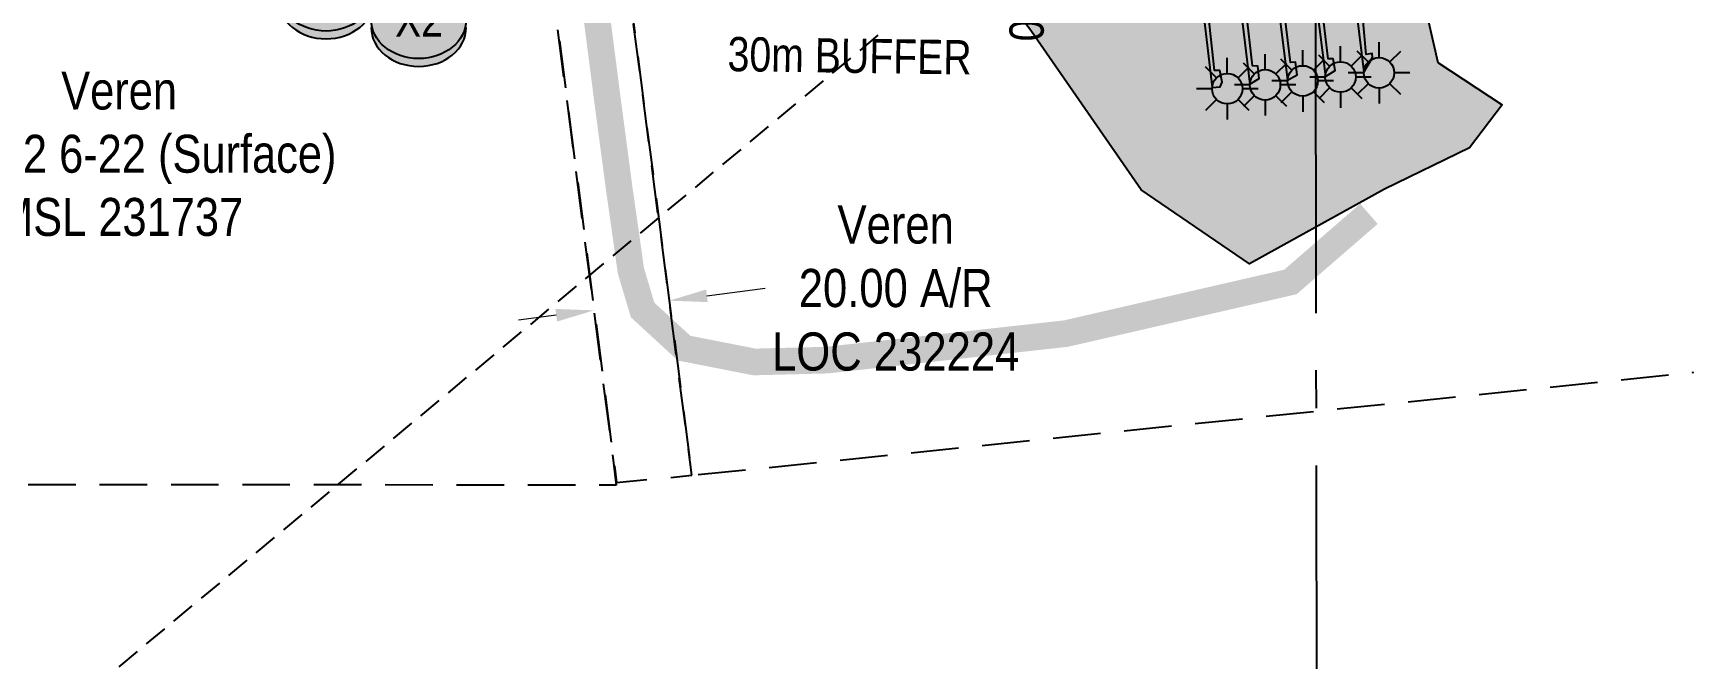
# Model space of a CAD drawing. Extents: x 503563 to 506044, y 6024213 to 6026785.
# Drawn here: x 505259.3 to 505695.5, y 6025165.7 to 6025330 of the extents above; entities that cross this region are included whole.
import ezdxf
from ezdxf.enums import TextEntityAlignment as Align

# ---------------------------------------------------------------- set-up
doc = ezdxf.new("R2010")
doc.units = 0
doc.header["$LTSCALE"] = 5
doc.header["$PDSIZE"] = 5
for name, pattern in [('foc-ACCESSROAD', [3.75, 2.5, -1.25]), ('foc-QUARTERLINE', [33, 25, -3, 2, -3]), ('foc-TIELINE', [1.875, 1.25, -0.625])]:
    doc.linetypes.add(name, pattern=pattern)
doc.layers.get('Defpoints').update_dxf_attribs({"color": 9})
for name, color, linetype in [('AS-PIPE-AG', 44, 'Continuous'), ('AS-ROADS', 254, 'Continuous'), ('C-AR', 13, 'foc-ACCESSROAD'), ('C-WS', 13, 'foc-ACCESSROAD'), ('C-WS-S', 13, 'Continuous'), ('L-SECQ', 8, 'foc-QUARTERLINE'), ('L-TIE', 7, 'foc-TIELINE'), ('P-BUFFER-CIOOC-T', 50, 'Continuous'), ('P-CROSSINGS', 250, 'Continuous')]:
    doc.layers.add(name, color=color, linetype=linetype)
for name, color, linetype, lineweight in [('C-AR-T', 13, 'Continuous', 9), ('C-WS-T', 13, 'Continuous', 9), ('T-TIE-T', 201, 'Continuous', 18)]:
    doc.layers.add(name, color=color, linetype=linetype, lineweight=lineweight)
doc.styles.add('100L', font='ARIALN.TTF', dxfattribs={"height": 11})
doc.styles.add('80', font='ARIALN.TTF', dxfattribs={"height": 10})
doc.styles.add('80CG', font='ARIALN.TTF', dxfattribs={"height": 10})
doc.styles.add('80L', font='ARIALN.TTF', dxfattribs={"height": 10})
doc.styles.add('Crossing', font='ARIALN.TTF', dxfattribs={"height": 10})
doc.dimstyles.new('Compass 5 000', dxfattribs={"dimscale": 5, "dimtxt": 9, "dimasz": 2, "dimexe": 0.2, "dimexo": 0.0625, "dimgap": 0.5, "dimtad": 0, "dimtih": 1, "dimtoh": 1, "dimzin": 0, "dimdsep": 46, "dimtxsty": '80CG', "dimcen": 0.1, "dimse1": 1, "dimse2": 1, "dimclrd": 256, "dimclrt": 256, "dimaunit": 1, "dimadec": 4, "dimazin": 0, "dimtfac": 0.06, "dimtofl": 0, "dimtmove": 0, "dimatfit": 1, "dimfxl": 0.2, "dimtolj": 1, "dimtzin": 0, "dimlwd": -1, "dimarcsym": 0})

# ---------------------------------------------------------------- blocks, each defined once
blk = doc.blocks.new('*D24')
at = {"layer": 'C-AR-T', "transparency": 16777216}
for p, q in [((505436.3105011934, 6025261.023150938), (505451.6092961326, 6025262.997544026)), ((505396.735114261, 6025255.91573099), (505386.8173648086, 6025254.635791226))]:
    blk.add_line(p, q, dxfattribs=at)
for points in [[(505436.0971778994, 6025262.67610918), (505436.5238244873, 6025259.370192695), (505426.392751741, 6025259.743211174)], [(505396.5217909671, 6025257.568689233), (505396.948437555, 6025254.262772748), (505406.6528637137, 6025257.195670754)]]:
    blk.add_solid(points, dxfattribs=at)
at = {"layer": 'Defpoints', "color": 0, "transparency": 16777216}
for p in [(505426.392751741, 6025259.743211174), (505429.1541553597, 6025238.346181399), (505409.4142673324, 6025235.798640979)]:
    blk.add_point(p, dxfattribs=at)
at = {"layer": 'C-AR-T', "transparency": 16777216, "insert": (505485.8998827627, 6025262.997544026), "char_height": 10, "attachment_point": 5, "style": '80CG'}
blk.add_mtext('\\A1;Veren\\P20.00 A/R\\PLOC 232224', dxfattribs=at)
blk = doc.blocks.new('xing2')
h = blk.add_hatch(color=50)
h.dxf.hatch_style = 1
edge = h.paths.add_edge_path()
edge.add_ellipse((0, 0), major_axis=(-12.5, 0), ratio=0.8162973455633619, start_angle=0, end_angle=360)
h = blk.add_hatch(color=250)
h.dxf.hatch_style = 1
edge = h.paths.add_edge_path()
edge.add_ellipse((0, -2.047489049626165), major_axis=(-12.5, 0), ratio=0.8162973455633619, start_angle=0, end_angle=180)
edge.add_line((12.5, -2.047489049626165), (12.5, 0))
edge.add_ellipse((0, 0), major_axis=(-12.5, 0), ratio=0.8162973455633619, start_angle=0, end_angle=180, ccw=False)
edge.add_line((-12.5, 0), (-12.5, -2.047489049626165))
at = {"color": 250}
blk.add_ellipse((0, 0), major_axis=(-12.5, 0), ratio=0.8162973455633619, dxfattribs=at)
blk.add_ellipse((0, -2.047489049626165), major_axis=(-12.5, 0), ratio=0.8162973455633619, start_param=0, end_param=3.141592653589793, dxfattribs=at)
at = {"color": 250, "style": 'Crossing'}
blk.add_attdef('CROSSING', text='', height=9, dxfattribs=at).set_placement((0.08916442567715421, 0.0199513138486509), align=Align.MIDDLE_CENTER)
at = {"color": 250, "style": 'Crossing', "flags": 1}
for tag, p in [('OWNER', (0.08916442567715421, -12.49201765665748)), ('DESCRIPTION', (0.08916442567715421, -25.770021277247)), ('LOCATION', (0.08916442567715421, -39.30337514164421)), ('DWG_REF', (0.08916442567715421, -52.83672900604233))]:
    blk.add_attdef(tag, text='', height=9, dxfattribs=at).set_placement(p, align=Align.MIDDLE_CENTER)
blk = doc.blocks.new('GAS')
h = blk.add_hatch(color=255)
h.dxf.hatch_style = 1
edge = h.paths.add_edge_path()
edge.add_arc((0, 0), 0.9, 0, 360)
for p, q in [((-0.5711929310346023, 0.5711929297831376), (-1.142385862069204, 1.142385861385264)), ((0, 0.8077887887338874), (0, 1.615577579286764)), ((0.5711929310309642, 0.5711929297831376), (1.142385862065566, 1.142385861385264)), ((-0.8077887898725749, 0), (-1.615577579628734, 0)), ((1.615577579625096, 0), (0.8077887898689368, 0)), ((-0.5711929310346023, -0.5711929316021271), (-1.142385862069204, -1.142385863204253)), ((0, -0.8077887905528768), (0, -1.615577581105753)), ((1.142385862065566, -1.142385863204253), (0.5711929310309642, -0.5711929316021271))]:
    blk.add_line(p, q)
blk.add_circle((0, 0), 0.8000000000000003)

msp = doc.modelspace()

# ---------------------------------------------------------------- hatches: boundary and pattern name
at = {"layer": 'AS-ROADS'}
h = msp.add_hatch(color=256, dxfattribs=at)
h.dxf.hatch_style = 1
h.paths.add_polyline_path([(505619.337, 6025348.216999996), (505624.383, 6025339.478999996), (505628.292, 6025322.284999995), (505645.174, 6025311.151999995), (505636.624, 6025299.900999995), (505614.259, 6025288.992999996), (505578.832, 6025269.408999994), (505550.411, 6025288.821999996), (505521.539, 6025330.430999994), (505481.805, 6025383.512999996), (505466.072, 6025412.726999996), (505466.869, 6025427.604999997), (505514.624, 6025444.064999997), (505520.919, 6025471.414999996), (505525.507, 6025530.214999995), (505558.0919999998, 6025537.990999997), (505584.1099999998, 6025530.655999996), (505587.899, 6025514.009999996)])

# ---------------------------------------------------------------- linework, layer by layer
at = {"layer": 'AS-PIPE-AG', "flags": 128}
for points in [[(505606.389, 6025339.759), (505608.871, 6025319.707), (505611.1849999999, 6025323.58), (505611.051, 6025324.610000003), (505609.493, 6025324.331000001), (505607.774, 6025343.976)], [(505596.253, 6025338.633), (505598.764, 6025318.562000001), (505601.353, 6025320.172), (505600.8049999998, 6025323.273), (505599.492, 6025323.224), (505597.632, 6025338.685)], [(505566.723, 6025334.952), (505569.014, 6025315.669000001), (505571.1249999998, 6025315.898000003), (505571.6259999998, 6025317.081), (505571.069, 6025320.166), (505569.643, 6025320.144), (505568.085, 6025334.781)], [(505576.536, 6025336.102), (505578.913, 6025316.606), (505581.379, 6025318.108), (505580.9949999998, 6025321.331), (505579.65, 6025321.366), (505577.9959999998, 6025335.919)], [(505586.371, 6025337.287), (505588.856, 6025317.621000001), (505591.332, 6025319.051000001), (505590.96, 6025322.393), (505589.602, 6025322.313000003), (505587.7749999998, 6025337.380000001)]]:
    msp.add_lwpolyline(points, dxfattribs=at)
at = {"layer": 'AS-ROADS', "flags": 128}
msp.add_lwpolyline([(505619.337, 6025348.217000003), (505624.383, 6025339.479), (505628.292, 6025322.285), (505645.174, 6025311.152), (505636.624, 6025299.901), (505614.259, 6025288.993000001), (505578.832, 6025269.409), (505550.411, 6025288.822000001), (505521.539, 6025330.431), (505481.805, 6025383.513), (505466.072, 6025412.727), (505466.869, 6025427.605000001), (505514.624, 6025444.065000001), (505520.919, 6025471.415), (505525.507, 6025530.215), (505558.0919999998, 6025537.991000001), (505584.1099999998, 6025530.656), (505587.899, 6025514.01)], close=True, dxfattribs=at)
at = {"layer": 'AS-ROADS', "const_width": 6.999999999999992, "flags": 128}
msp.add_lwpolyline([(505396.196, 6025421.130000001), (505406.439, 6025341.588), (505410.139, 6025312.802), (505413.191, 6025289.789000001), (505416.3559999999, 6025267.546), (505419.4229999998, 6025257.293), (505430.3199999999, 6025247.27), (505448.8089999998, 6025243.651), (505467.841, 6025244.137000001), (505530.625, 6025251.098), (505589.593, 6025264.657), (505610.2159999998, 6025282.538)], dxfattribs=at)
at = {"layer": 'C-AR', "flags": 128}
msp.add_lwpolyline([(505230.6945530677, 6025545.070866844), (505248.3791557593, 6025560.316206937), (505357.8128775512, 6025564.545833746), (505368.7501705747, 6025550.27716107), (505412.5780150912, 6025211.977350661), (505432.3465373222, 6025213.896992683), (505388.69366063, 6025552.000619444), (505387.9217173103, 6025557.840114831), (505368.3743358286, 6025584.932674389), (505237.2488202933, 6025579.804475066)], close=True, dxfattribs=at)
at = {"layer": 'C-WS', "flags": 128}
for points in [[(505694.6563909376, 6025593.893723019), (505694.0373084334, 6025598.244664688), (505585.556769576, 6025590.004403845), (505388.69366063, 6025552.000619444), (505432.3465373222, 6025213.896992683), (505695.5446028924, 6025240.932393924)], [(505364.3342144469, 6025421.365198312), (505378.4892098103, 6025421.361805264), (505389.9910195951, 6025337.605895251), (505396.1000431084, 6025338.444819284), (505412.511178127, 6025211.336030865), (505412.511178127, 6025211.336030865), (505193.9291704581, 6025211.388426419), (505193.9265572639, 6025295.411333736), (505202.8518742333, 6025304.572395928), (505205.5452620593, 6025303.265707539), (505208.1645908259, 6025308.664751634), (505205.4631040293, 6025309.975369207), (505219.8153308955, 6025421.39984047), (505329.9489860196, 6025421.373440684)]]:
    msp.add_lwpolyline(points, dxfattribs=at)
at = {"layer": 'L-SECQ'}
msp.add_line((505595.9194787887, 6025546.478482665), (505596.9243101645, 6024742.883955182), dxfattribs=at)
at = {"layer": 'L-TIE'}
msp.add_line((505481.2454084408, 6025329.43833542), (504774.7159706213, 6024742.00181175), dxfattribs=at)

# ---------------------------------------------------------------- block references
at = {"layer": 'C-WS-S', "xscale": 4.999999999999996, "yscale": 4.999999999999996, "zscale": 4.999999999999996}
for p in [(505592.8159999999, 6025317.438000001), (505602.726, 6025318.457), (505612.861, 6025319.565000001), (505573.004, 6025315.394), (505582.933, 6025316.417)]:
    msp.add_blockref('GAS', p, dxfattribs=at)
at = {"layer": 'P-CROSSINGS', "color": 6, "xscale": 0.9994646999999999, "yscale": 0.9994646999999999, "zscale": 0.9994646999999999}
for p, values in [((505336.266950648, 6025340.737736115), {'CROSSING': 'X1'}), ((505360.5961992549, 6025333.496181458), {'CROSSING': 'X2'})]:
    msp.add_blockref('xing2', p, dxfattribs=at).add_auto_attribs(values)

# ---------------------------------------------------------------- texts
at = {"layer": 'P-BUFFER-CIOOC-T', "insert": (505441.8259773573, 6025328.998877998), "char_height": 8.990009890273846, "attachment_point": 1, "rotation": 359.19883758010377, "style": '80'}
msp.add_mtext_dynamic_manual_height_columns('30m BUFFER', width=94.97115920581474, gutter_width=44.9759115, heights=[0], dxfattribs=at)
at = {"layer": 'T-TIE-T', "style": '100L'}
msp.add_text('0+233', height=8.995182299999993, rotation=90, dxfattribs=at).set_placement((505520.2850247181, 6025342.298390324), align=Align.MIDDLE_CENTER)

# ---------------------------------------------------------------- dimensions: what is measured, and where the dimension line sits
at = {"layer": 'C-AR-T'}
dim = msp.add_linear_dim(base=(505426.392751741, 6025259.743211174), p1=(505409.4142673322, 6025235.798640979), p2=(505429.1541553597, 6025238.346181399), angle=7.353687215253535, text='Veren\\P20.00 A/R\\PLOC 232224', dimstyle='Compass 5 000', override={"dimtfill": 0, "dimtfillclr": 256}, dxfattribs=at)
dim.commit()
dim.dimension.update_dxf_attribs({"geometry": '*D24', "text_midpoint": (505485.8998827627, 6025262.997544026), "dimtype": 161})

# ---------------------------------------------------------------- next in the draw order: texts
at = {"layer": 'C-WS-T', "insert": (505223.7807107663, 6025319.8837018), "char_height": 9.95179809800392, "attachment_point": 1, "rotation": 0.001781954458915, "style": '80L', "bg_fill": 2}
msp.add_mtext_dynamic_manual_height_columns('\\pi42.91411;Veren\\P\\pi1.81033;FC 662 6-22 (Surface)\\P\\pi26.06529;MSL 231737', width=115.391711985812, gutter_width=49.97323500000016, heights=[0], dxfattribs=at)

doc.saveas('drawing.dxf')
